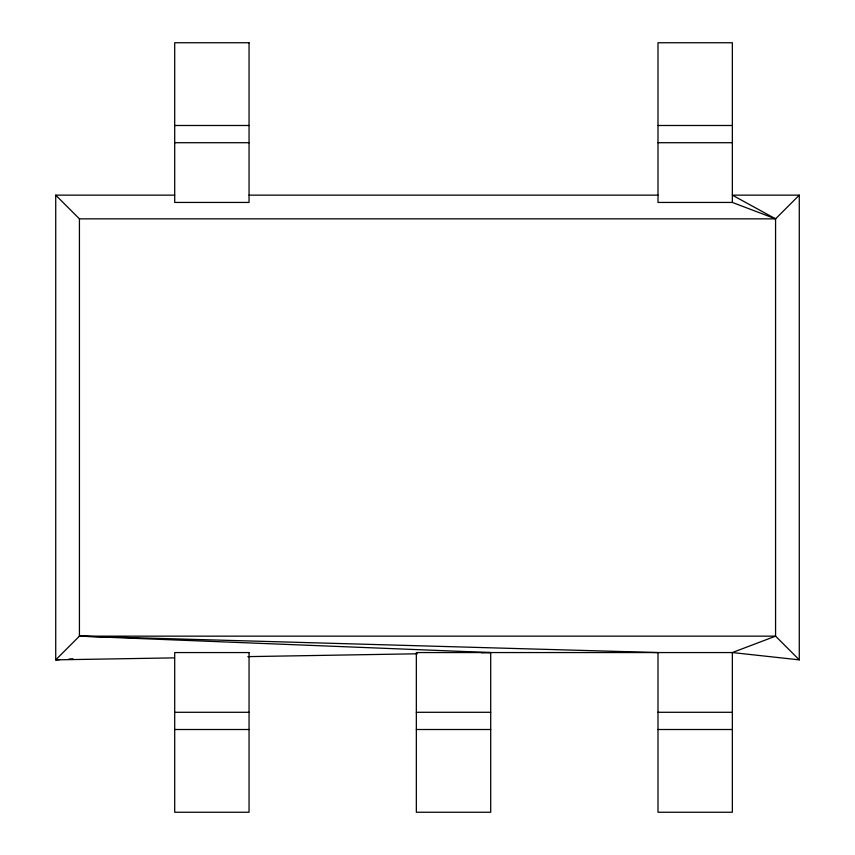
<?xml version="1.0" encoding="UTF-8"?>
<svg xmlns="http://www.w3.org/2000/svg" width="855" height="855" viewBox="0 0 855 855"><rect width="100%" height="100%" fill="white"/><g stroke="black" fill="none" stroke-linecap="round" stroke-linejoin="round"><path stroke-width="1.28" d="M55.725 195.143L79.43 218.848L79.43 636.152L490.706 652.557L490.706 812.25L416.342 812.25L416.342 652.557L732.35 652.557L775.571 636.152L775.571 218.848L732.35 195.143L799.275 195.143L799.275 659.857L775.571 636.152L79.43 636.152L55.725 659.857L55.725 195.143L174.698 195.143M79.43 218.848L775.571 218.848L799.275 195.143M59.69 659.611L55.725 659.857L174.473 657.869M68.945 659.045L72.91 658.799M247.865 656.629L417.315 653.786M481.365 652.718L490.706 652.557M174.698 125.493L249.051 125.493M657.997 125.493L732.35 125.493M174.698 142.71L249.051 142.71M657.997 142.71L732.35 142.71M249.051 195.143L657.997 195.143M732.35 202.443L657.997 202.443L657.997 42.75L732.35 42.75L732.35 202.443L775.571 218.848M174.698 712.29L249.051 712.29M416.342 712.29L490.706 712.29M657.997 712.29L732.35 712.29M174.698 729.507L249.051 729.507M416.342 729.507L490.706 729.507M657.997 729.507L732.35 729.507M79.43 636.152L657.997 652.557L657.997 812.25L732.35 812.25L732.35 652.557L799.275 659.857M249.051 42.75L174.698 42.75L174.698 202.443L249.051 202.443L249.051 42.75M249.051 652.557L174.698 652.557L174.698 812.25L249.051 812.25L249.051 652.557"/></g></svg>
